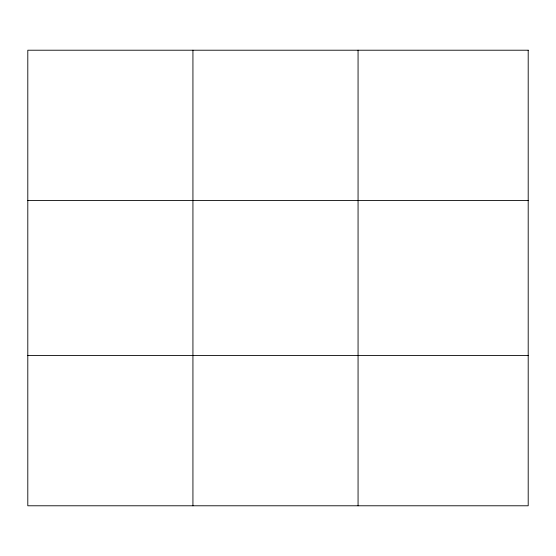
<?xml version="1.0" encoding="UTF-8"?>
<svg xmlns="http://www.w3.org/2000/svg" width="556" height="556" viewBox="0 0 556 556"><rect width="100%" height="100%" fill="white"/><g stroke="black" fill="none" stroke-linecap="round" stroke-linejoin="round"><path stroke-width="0.83" d="M192.932 50.214L192.932 505.786M358.064 50.214L358.064 505.786M27.8 200.556L528.2 200.556M27.8 355.444L528.2 355.444M528.2 50.214L528.2 505.786L27.8 505.786L27.8 50.214L528.2 50.214"/></g></svg>
